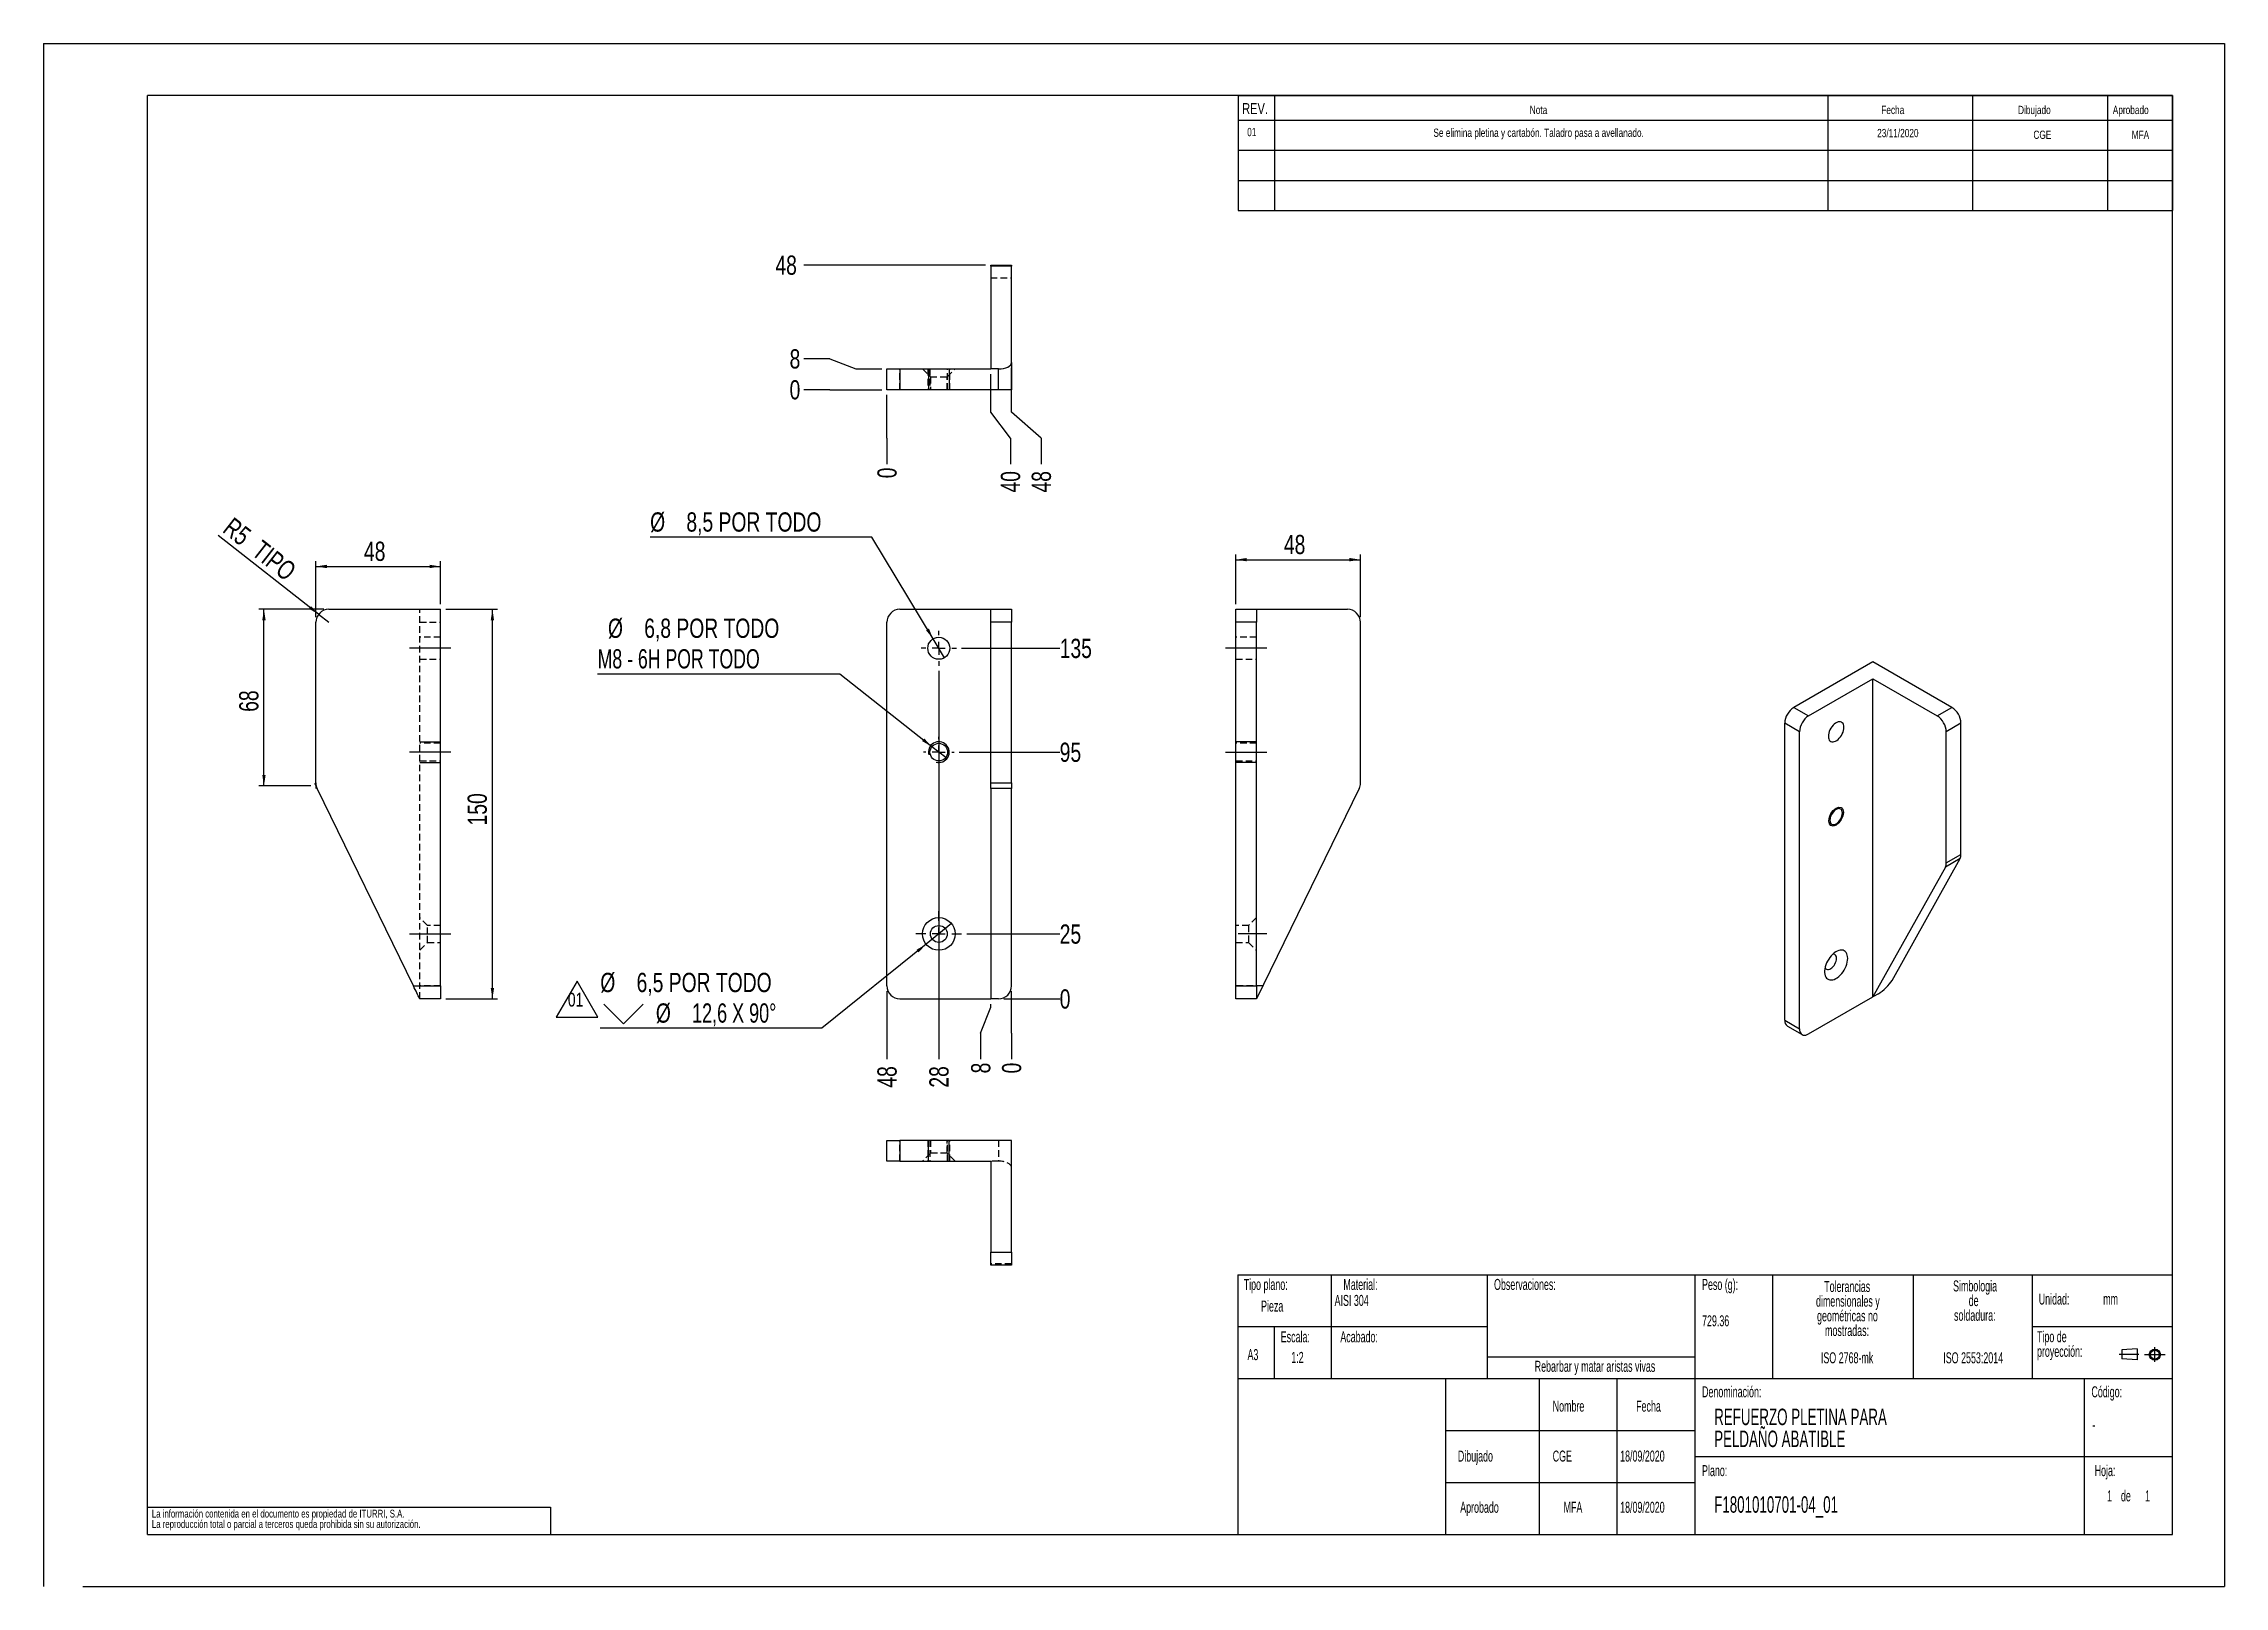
# Model space of a CAD drawing. Extents: x 0 to 2826, y 0 to 813.
# Drawn here: x 0 to 420, y 0 to 297 of the extents above.
import ezdxf

# ---------------------------------------------------------------- set-up
doc = ezdxf.new("R2010")
doc.units = 0
doc.linetypes.add('CENTERX2', pattern=[20.32, 12.7, -2.54, 2.54, -2.54])
doc.linetypes.add('HIDDEN', pattern=[1.905, 1.27, -0.635])
doc.layers.get('0').update_dxf_attribs({"linetype": 'CONTINUOUS'})
doc.layers.add('FORMATO', color=7, linetype='CONTINUOUS')
doc.layers.add('SLD-0', color=179, linetype='CONTINUOUS')
doc.styles.add('SLDTEXTSTYLE0', font='TXT', dxfattribs={"width": 0.75})
doc.styles.add('SLDTEXTSTYLE1', font='TXT', dxfattribs={"width": 0.605})
doc.styles.add('SLDTEXTSTYLE2', font='TXT', dxfattribs={"width": 0.6875})
doc.styles.add('SLDTEXTSTYLE3', font='TXT', dxfattribs={"width": 0.7})
doc.dimstyles.new('SLDDIMSTYLE0', dxfattribs={"dimtxt": 3.704167, "dimasz": 2.116667, "dimexe": 0, "dimexo": 0.0625, "dimgap": 0.926042, "dimtad": 0, "dimtih": 1, "dimtoh": 1, "dimdec": 0, "dimlfac": 2, "dimrnd": 1e-09, "dimtxsty": 'SLDTEXTSTYLE0', "dimblk1": 'NONE', "dimblk2": 'NONE', "dimsah": 1, "dimcen": 0.09, "dimazin": 3, "dimtfac": 1, "dimtdec": 0, "dimtofl": 0, "dimtmove": 0, "dimatfit": 3, "dimtolj": 1, "dimtzin": 12})
doc.dimstyles.new('SLDDIMSTYLE1', dxfattribs={"dimtxt": 3.704167, "dimasz": 2.116667, "dimexe": 0, "dimexo": 0.0625, "dimgap": 0.926042, "dimtad": 0, "dimtih": 1, "dimtoh": 1, "dimdec": 1, "dimlfac": 2, "dimrnd": 1e-09, "dimzin": 12, "dimtxsty": 'SLDTEXTSTYLE0', "dimblk1": 'NONE', "dimblk2": 'NONE', "dimsah": 1, "dimcen": 0.09, "dimazin": 3, "dimtfac": 1, "dimtdec": 1, "dimtofl": 0, "dimtmove": 0, "dimatfit": 3, "dimtolj": 1, "dimtzin": 12})
doc.dimstyles.new('SLDDIMSTYLE2', dxfattribs={"dimtxt": 3.704167, "dimasz": 2.116667, "dimexe": 0, "dimexo": 0.0625, "dimgap": 0.926042, "dimtad": 0, "dimtih": 1, "dimtoh": 1, "dimdec": 1, "dimlfac": 2, "dimrnd": 1e-09, "dimzin": 12, "dimtxsty": 'SLDTEXTSTYLE0', "dimblk1": 'NONE', "dimsah": 1, "dimcen": 0, "dimazin": 3, "dimtfac": 1, "dimtdec": 1, "dimtmove": 0, "dimatfit": 3, "dimtolj": 1, "dimtzin": 12})
doc.dimstyles.new('SLDDIMSTYLE3', dxfattribs={"dimtxt": 3.704167, "dimasz": 2.116667, "dimexe": 0, "dimexo": 0.0625, "dimgap": 0.926042, "dimtad": 1, "dimdec": 1, "dimlfac": 2, "dimrnd": 1e-09, "dimzin": 12, "dimtxsty": 'SLDTEXTSTYLE0', "dimsah": 1, "dimcen": 0.09, "dimazin": 3, "dimtfac": 1, "dimtdec": 1, "dimtofl": 0, "dimtmove": 0, "dimatfit": 3, "dimtolj": 1, "dimtzin": 12})
doc.dimstyles.new('SLDDIMSTYLE4', dxfattribs={"dimtxt": 3.704167, "dimasz": 2.116667, "dimexe": 0, "dimexo": 0.0625, "dimgap": 0.926042, "dimtad": 1, "dimdec": 1, "dimlfac": 2, "dimrnd": 1e-09, "dimzin": 12, "dimtxsty": 'SLDTEXTSTYLE0', "dimsah": 1, "dimcen": 0, "dimazin": 3, "dimtfac": 1, "dimtdec": 1, "dimtofl": 0, "dimtmove": 0, "dimatfit": 3, "dimtolj": 1, "dimtzin": 12})

# ---------------------------------------------------------------- blocks, each defined once
blk = doc.blocks.new('SW_NOTE_0')
at = {"layer": 'FORMATO', "color": 0, "insert": (0, 17.1), "char_height": 13.23, "attachment_point": 1, "style": 'SLDTEXTSTYLE0'}
blk.add_mtext('01', dxfattribs=at)
blk = doc.blocks.new('SIMBOLO_REV1')
at = {"layer": 'FORMATO'}
for p, q in [((201.4, 1620.3), (181.4, 1585.7)), ((221.4, 1585.7), (201.4, 1620.3)), ((181.4, 1585.7), (221.4, 1585.7))]:
    blk.add_line(p, q, dxfattribs=at)
at = {"layer": 'FORMATO', "color": 7}
blk.add_blockref('SW_NOTE_0', (192.6, 1591.9), dxfattribs=at)
blk = doc.blocks.new('BLOQUE3')
at = {"color": 7, "linetype": 'CENTERX2'}
for p, q in [((397.92, 130.06), (394.8, 130.06)), ((398.88, 130.02), (402.16, 130.02)), ((400.52, 128.85), (400.52, 131.19))]:
    blk.add_line(p, q, dxfattribs=at)
at = {"color": 7, "linetype": 'CONTINUOUS'}
for p, q in [((397.68, 130.95), (395.23, 130.77)), ((395.23, 130.77), (395.23, 129.34)), ((397.68, 130.95), (397.68, 129.16)), ((397.68, 129.16), (395.23, 129.34))]:
    blk.add_line(p, q, dxfattribs=at)
for radius in [0.892, 0.713]:
    blk.add_circle((400.52, 130.02), radius, dxfattribs=at)
blk = doc.blocks.new('SW_NOTE_0_1')
at = {"layer": 'SLD-0', "color": 0, "attachment_point": 2, "style": 'SLDTEXTSTYLE1'}
for s, insert, char_height in [('dimensionales y', (7.54, -0.09), 2.1167), ('Tolerancias', (7.41, 2.73), 2.1167), ('geométricas no', (7.46, -2.92), 2.1167), ('mostradas:', (7.38, -5.74), 2.117)]:
    blk.add_mtext(s, dxfattribs=dict(at, insert=insert, char_height=char_height))
blk = doc.blocks.new('SW_NOTE_0_2')
at = {"layer": 'SLD-0', "color": 0, "attachment_point": 1, "style": 'SLDTEXTSTYLE1'}
for s, insert, char_height in [('Tipo de', (0, 2.73), 2.117), ('proyección:', (0, -0.09), 2.1167)]:
    blk.add_mtext(s, dxfattribs=dict(at, insert=insert, char_height=char_height))
blk = doc.blocks.new('SW_NOTE_0_3')
at = {"layer": 'SLD-0', "color": 0, "char_height": 2.117, "attachment_point": 2, "style": 'SLDTEXTSTYLE1'}
for s, insert in [('Simbologia', (7.11, 2.73)), ('de', (6.84, -0.09)), ('soldadura:', (7.06, -2.92))]:
    blk.add_mtext(s, dxfattribs=dict(at, insert=insert))
blk = doc.blocks.new('SW_NOTE_0_4')
at = {"layer": 'SLD-0', "color": 0, "char_height": 1.5, "attachment_point": 1, "style": 'SLDTEXTSTYLE0'}
for s, insert in [('La información contenida en el documento es propiedad de ITURRI, S.A.', (0, 1.93)), ('La reproducción total o parcial a terceros queda prohibida sin su autorización.', (0, -0.07))]:
    blk.add_mtext(s, dxfattribs=dict(at, insert=insert))
blk = doc.blocks.new('SW_NOTE_0_5')
at = {"layer": 'SLD-0', "color": 0, "char_height": 3.175, "attachment_point": 1, "style": 'SLDTEXTSTYLE1'}
for s, insert in [('REFUERZO PLETINA PARA', (0, 4.09)), ('PELDAÑO ABATIBLE', (0, -0.14))]:
    blk.add_mtext(s, dxfattribs=dict(at, insert=insert))
blk = doc.blocks.new('SW_NOTE_0_6')
at = {"layer": 'SLD-0', "color": 0, "attachment_point": 2, "style": 'SLDTEXTSTYLE1'}
for s, insert, char_height in [('dimensionales y', (7.54, -0.09), 2.1167), ('Tolerancias', (7.41, 2.73), 2.1167), ('geométricas no', (7.46, -2.92), 2.1167), ('mostradas:', (7.38, -5.74), 2.117)]:
    blk.add_mtext(s, dxfattribs=dict(at, insert=insert, char_height=char_height))
blk = doc.blocks.new('SW_NOTE_0_7')
at = {"layer": 'SLD-0', "color": 0, "attachment_point": 1, "style": 'SLDTEXTSTYLE1'}
for s, insert, char_height in [('Tipo de', (0, 2.73), 2.117), ('proyección:', (0, -0.09), 2.1167)]:
    blk.add_mtext(s, dxfattribs=dict(at, insert=insert, char_height=char_height))
blk = doc.blocks.new('SW_NOTE_0_8')
at = {"layer": 'SLD-0', "color": 0, "char_height": 2.117, "attachment_point": 2, "style": 'SLDTEXTSTYLE1'}
for s, insert in [('Simbologia', (7.11, 2.73)), ('de', (6.84, -0.09)), ('soldadura:', (7.06, -2.92))]:
    blk.add_mtext(s, dxfattribs=dict(at, insert=insert))
blk = doc.blocks.new('SW_NOTE_0_9')
at = {"layer": 'SLD-0', "color": 0, "char_height": 1.5, "attachment_point": 1, "style": 'SLDTEXTSTYLE0'}
for s, insert in [('La información contenida en el documento es propiedad de ITURRI, S.A.', (0, 1.93)), ('La reproducción total o parcial a terceros queda prohibida sin su autorización.', (0, -0.07))]:
    blk.add_mtext(s, dxfattribs=dict(at, insert=insert))
blk = doc.blocks.new('SW_NOTE_0_10')
at = {"layer": 'SLD-0', "color": 0, "char_height": 3.175, "attachment_point": 1, "style": 'SLDTEXTSTYLE1'}
for s, insert in [('REFUERZO PLETINA PARA', (0, 4.09)), ('PELDAÑO ABATIBLE', (0, -0.14))]:
    blk.add_mtext(s, dxfattribs=dict(at, insert=insert))
blk = doc.blocks.new('_D')
at = {"layer": 'FORMATO'}
for p, q in [((186.41, 111.49), (186.41, 114.6)), ((186.41, 106.49), (186.41, 111.49)), ((186.41, 106.49), (186.41, 101.49))]:
    blk.add_line(p, q, dxfattribs=at)
at = {"layer": 'FORMATO', "insert": (184.58, 98.75), "char_height": 3.7, "attachment_point": 1, "rotation": 90, "style": 'SLDTEXTSTYLE0'}
blk.add_mtext('0', dxfattribs=at)
blk = doc.blocks.new('_NONE')
blk = doc.blocks.new('_D_1')
at = {"layer": 'FORMATO', "color": 7}
for p, q in [((180.46, 106.49), (182.41, 111.49)), ((182.41, 111.49), (182.41, 112.1)), ((180.46, 106.49), (180.46, 101.49))]:
    blk.add_line(p, q, dxfattribs=at)
at = {"layer": 'FORMATO', "color": 7, "insert": (178.63, 98.75), "char_height": 3.7, "attachment_point": 1, "rotation": 90, "style": 'SLDTEXTSTYLE0'}
blk.add_mtext('8', dxfattribs=at)
blk = doc.blocks.new('_D_2')
at = {"layer": 'FORMATO', "color": 7}
blk.add_line((172.41, 176.23), (172.41, 101.49), dxfattribs=at)
at = {"layer": 'FORMATO', "color": 7, "insert": (170.58, 96.01), "char_height": 3.704, "attachment_point": 1, "rotation": 90, "style": 'SLDTEXTSTYLE0'}
blk.add_mtext('28', dxfattribs=at)
blk = doc.blocks.new('_D_3')
at = {"layer": 'FORMATO', "color": 7}
blk.add_line((162.41, 114.6), (162.41, 101.49), dxfattribs=at)
at = {"layer": 'FORMATO', "color": 7, "insert": (160.58, 96.01), "char_height": 3.704, "attachment_point": 1, "rotation": 90, "style": 'SLDTEXTSTYLE0'}
blk.add_mtext('48', dxfattribs=at)
blk = doc.blocks.new('_D_4')
at = {"layer": 'FORMATO'}
blk.add_line((184.91, 113.1), (195.69, 113.1), dxfattribs=at)
at = {"layer": 'FORMATO', "insert": (195.69, 114.93), "char_height": 3.7, "attachment_point": 1, "style": 'SLDTEXTSTYLE0'}
blk.add_mtext('0', dxfattribs=at)
blk = doc.blocks.new('_D_5')
at = {"layer": 'FORMATO', "color": 7}
blk.add_line((177.81, 125.6), (195.69, 125.6), dxfattribs=at)
at = {"layer": 'FORMATO', "color": 7, "insert": (195.69, 127.43), "char_height": 3.704, "attachment_point": 1, "style": 'SLDTEXTSTYLE0'}
blk.add_mtext('25', dxfattribs=at)
blk = doc.blocks.new('_D_6')
at = {"layer": 'FORMATO', "color": 7}
blk.add_line((176.36, 160.6), (195.69, 160.6), dxfattribs=at)
at = {"layer": 'FORMATO', "color": 7, "insert": (195.69, 162.43), "char_height": 3.704, "attachment_point": 1, "style": 'SLDTEXTSTYLE0'}
blk.add_mtext('95', dxfattribs=at)
blk = doc.blocks.new('_D_7')
at = {"layer": 'FORMATO', "color": 7}
blk.add_line((176.78, 180.6), (195.69, 180.6), dxfattribs=at)
at = {"layer": 'FORMATO', "color": 7, "insert": (195.69, 182.43), "char_height": 3.704, "attachment_point": 1, "style": 'SLDTEXTSTYLE0'}
blk.add_mtext('135', dxfattribs=at)
blk = doc.blocks.new('_D_8')
at = {"layer": 'FORMATO'}
for p, q in [((159.51, 201.99), (116.81, 201.99)), ((171.31, 182.42), (159.51, 201.99)), ((173.51, 178.78), (171.31, 182.42))]:
    blk.add_line(p, q, dxfattribs=at)
blk.add_solid([(171.31, 182.42), (170.5, 184.4), (169.94, 184.06)], dxfattribs=at)
at = {"layer": 'FORMATO', "attachment_point": 1, "style": 'SLDTEXTSTYLE0'}
for s, insert, char_height in [('%%c', (116.81, 206.76), 3.704), ('8,5 POR TODO', (123.79, 206.76), 3.7042)]:
    blk.add_mtext(s, dxfattribs=dict(at, insert=insert, char_height=char_height))
blk = doc.blocks.new('_D_9')
at = {"layer": 'FORMATO'}
for p, q in [((153.36, 175.64), (106.7, 175.64)), ((171.08, 161.65), (153.36, 175.64)), ((173.74, 159.55), (171.08, 161.65))]:
    blk.add_line(p, q, dxfattribs=at)
blk.add_solid([(171.08, 161.65), (169.62, 163.22), (169.21, 162.71)], dxfattribs=at)
at = {"layer": 'FORMATO', "attachment_point": 1}
for s, insert, char_height, style in [('%%c', (108.69, 186.31), 3.704, 'SLDTEXTSTYLE0'), ('6,8 POR TODO', (115.67, 186.31), 3.7042, 'SLDTEXTSTYLE0'), ('M8 - 6H POR TODO', (106.7, 180.42), 3.7042, 'SLDTEXTSTYLE2')]:
    blk.add_mtext(s, dxfattribs=dict(at, insert=insert, char_height=char_height, style=style))
blk = doc.blocks.new('SW_SYMBOL_HOLE_SINK')
at = {"layer": 'FORMATO', "color": 0}
for p, q in [((0, 875), (800, 75)), ((800, 75), (1600, 875))]:
    blk.add_line(p, q, dxfattribs=at)
blk = doc.blocks.new('_D_10')
at = {"layer": 'FORMATO'}
for p, q in [((174.86, 127.58), (169.96, 123.62)), ((169.96, 123.62), (149.91, 107.45)), ((149.91, 107.45), (107.21, 107.45))]:
    blk.add_line(p, q, dxfattribs=at)
blk.add_solid([(169.96, 123.62), (168.11, 122.55), (168.51, 122.04)], dxfattribs=at)
at = {"layer": 'FORMATO', "xscale": 0.004731494140625, "yscale": 0.004731494140625, "zscale": 0.004731494140625}
blk.add_blockref('SW_SYMBOL_HOLE_SINK', (107.91, 107.97), dxfattribs=at)
at = {"layer": 'FORMATO', "attachment_point": 1}
for s, insert, char_height, style in [('%%c', (107.21, 118.11), 3.704, 'SLDTEXTSTYLE0'), ('6,5 POR TODO', (114.2, 118.11), 3.7042, 'SLDTEXTSTYLE0'), ('%%c', (117.91, 112.23), 3.704, 'SLDTEXTSTYLE0'), ('12,6 X 90°', (124.89, 112.23), 3.704, 'SLDTEXTSTYLE3')]:
    blk.add_mtext(s, dxfattribs=dict(at, insert=insert, char_height=char_height, style=style))
blk = doc.blocks.new('SW_CENTERMARKSYMBOL_0')
at = {"layer": 'FORMATO', "color": 0}
for p, q in [((0, 2.5), (0, 4.4)), ((-2.5, 0), (-4.4, 0)), ((0, 0), (-1.25, 0)), ((0, 0), (0, 1.25)), ((0, 0), (0, -1.25)), ((0, 0), (1.25, 0)), ((2.5, 0), (4.4, 0)), ((0, -2.5), (0, -4.4))]:
    blk.add_line(p, q, dxfattribs=at)
blk = doc.blocks.new('SW_CENTERMARKSYMBOL_1')
at = {"layer": 'FORMATO', "color": 0}
for p, q in [((-2.5, 0), (-3.375, 0)), ((0, 0), (-1.25, 0)), ((0, 2.5), (0, 3.375)), ((0, 0), (0, 1.25)), ((0, 0), (0, -1.25)), ((0, 0), (1.25, 0)), ((2.5, 0), (3.375, 0)), ((0, -2.5), (0, -3.375))]:
    blk.add_line(p, q, dxfattribs=at)
blk = doc.blocks.new('SW_CENTERMARKSYMBOL_2')
at = {"layer": 'FORMATO', "color": 0}
for p, q in [((-2.5, 0), (-2.95, 0)), ((0, 0), (-1.25, 0)), ((0, 2.5), (0, 2.95)), ((0, 0), (0, 1.25)), ((0, 0), (0, -1.25)), ((0, 0), (1.25, 0)), ((2.5, 0), (2.95, 0)), ((0, -2.5), (0, -2.95))]:
    blk.add_line(p, q, dxfattribs=at)
blk = doc.blocks.new('_D_11')
at = {"layer": 'FORMATO', "color": 7}
for p, q in [((229.61, 189.1), (229.61, 198.65)), ((229.61, 197.65), (253.61, 197.65)), ((253.61, 186.6), (253.61, 198.65))]:
    blk.add_line(p, q, dxfattribs=at)
for points in [[(229.61, 197.65), (231.72, 197.33), (231.72, 197.98)], [(253.61, 197.65), (251.49, 197.98), (251.49, 197.33)]]:
    blk.add_solid(points, dxfattribs=at)
at = {"layer": 'FORMATO', "color": 7, "insert": (238.87, 202.43), "char_height": 3.704, "attachment_point": 1, "style": 'SLDTEXTSTYLE0'}
blk.add_mtext('48', dxfattribs=at)
blk = doc.blocks.new('_D_12')
at = {"layer": 'FORMATO'}
for p, q in [((151.41, 230.38), (146.41, 230.38)), ((151.41, 230.38), (156.41, 230.38)), ((156.41, 230.38), (161.41, 230.38))]:
    blk.add_line(p, q, dxfattribs=at)
at = {"layer": 'FORMATO', "insert": (143.67, 232.21), "char_height": 3.7, "attachment_point": 1, "style": 'SLDTEXTSTYLE0'}
blk.add_mtext('0', dxfattribs=at)
blk = doc.blocks.new('_D_13')
at = {"layer": 'FORMATO', "color": 7}
for p, q in [((151.41, 236.32), (146.41, 236.32)), ((151.41, 236.32), (156.41, 234.38)), ((156.41, 234.38), (161.41, 234.38))]:
    blk.add_line(p, q, dxfattribs=at)
at = {"layer": 'FORMATO', "color": 7, "insert": (143.67, 238.16), "char_height": 3.7, "attachment_point": 1, "style": 'SLDTEXTSTYLE0'}
blk.add_mtext('8', dxfattribs=at)
blk = doc.blocks.new('_D_14')
at = {"layer": 'FORMATO', "color": 7}
blk.add_line((181.41, 254.38), (146.41, 254.38), dxfattribs=at)
at = {"layer": 'FORMATO', "color": 7, "insert": (140.94, 256.21), "char_height": 3.704, "attachment_point": 1, "style": 'SLDTEXTSTYLE0'}
blk.add_mtext('48', dxfattribs=at)
blk = doc.blocks.new('_D_15')
at = {"layer": 'FORMATO'}
for p, q in [((162.41, 226.05), (162.41, 229.38)), ((162.41, 221.05), (162.41, 226.05)), ((162.41, 221.05), (162.41, 216.05))]:
    blk.add_line(p, q, dxfattribs=at)
at = {"layer": 'FORMATO', "insert": (160.58, 213.32), "char_height": 3.7, "attachment_point": 1, "rotation": 90, "style": 'SLDTEXTSTYLE0'}
blk.add_mtext('0', dxfattribs=at)
blk = doc.blocks.new('_D_16')
at = {"layer": 'FORMATO', "color": 7}
for p, q in [((182.41, 226.05), (182.41, 233.38)), ((186.19, 221.05), (182.41, 226.05)), ((186.19, 221.05), (186.19, 216.05))]:
    blk.add_line(p, q, dxfattribs=at)
at = {"layer": 'FORMATO', "color": 7, "insert": (184.35, 210.58), "char_height": 3.704, "attachment_point": 1, "rotation": 90, "style": 'SLDTEXTSTYLE0'}
blk.add_mtext('40', dxfattribs=at)
blk = doc.blocks.new('_D_17')
at = {"layer": 'FORMATO', "color": 7}
for p, q in [((186.41, 226.05), (186.41, 234.6)), ((192.13, 221.05), (186.41, 226.05)), ((192.13, 221.05), (192.13, 216.05))]:
    blk.add_line(p, q, dxfattribs=at)
at = {"layer": 'FORMATO', "color": 7, "insert": (190.3, 210.58), "char_height": 3.704, "attachment_point": 1, "rotation": 90, "style": 'SLDTEXTSTYLE0'}
blk.add_mtext('48', dxfattribs=at)
blk = doc.blocks.new('_D_18')
at = {"layer": 'FORMATO'}
for p, q in [((53.94, 188.1), (41.44, 188.1)), ((42.44, 154.1), (42.44, 188.1)), ((51.44, 154.1), (41.44, 154.1))]:
    blk.add_line(p, q, dxfattribs=at)
for points in [[(42.44, 188.1), (42.11, 185.98), (42.76, 185.98)], [(42.44, 154.1), (42.76, 156.22), (42.11, 156.22)]]:
    blk.add_solid(points, dxfattribs=at)
at = {"layer": 'FORMATO', "insert": (37.66, 168.36), "char_height": 3.704, "attachment_point": 1, "rotation": 90, "style": 'SLDTEXTSTYLE0'}
blk.add_mtext('68', dxfattribs=at)
blk = doc.blocks.new('_D_19')
at = {"layer": 'FORMATO', "color": 7}
for p, q in [((77.44, 188.1), (87.44, 188.1)), ((86.44, 113.1), (86.44, 188.1)), ((77.44, 113.1), (87.44, 113.1))]:
    blk.add_line(p, q, dxfattribs=at)
for points in [[(86.44, 188.1), (86.11, 185.98), (86.76, 185.98)], [(86.44, 113.1), (86.76, 115.22), (86.11, 115.22)]]:
    blk.add_solid(points, dxfattribs=at)
at = {"layer": 'FORMATO', "color": 7, "insert": (81.66, 146.49), "char_height": 3.704, "attachment_point": 1, "rotation": 90, "style": 'SLDTEXTSTYLE0'}
blk.add_mtext('150', dxfattribs=at)
blk = doc.blocks.new('_D_20')
at = {"layer": 'FORMATO', "color": 7}
for p, q in [((52.44, 186.6), (52.44, 197.35)), ((52.44, 196.35), (76.44, 196.35)), ((76.44, 189.1), (76.44, 197.35))]:
    blk.add_line(p, q, dxfattribs=at)
for points in [[(52.44, 196.35), (54.56, 196.02), (54.56, 196.67)], [(76.44, 196.35), (74.32, 196.67), (74.32, 196.02)]]:
    blk.add_solid(points, dxfattribs=at)
at = {"layer": 'FORMATO', "color": 7, "insert": (61.7, 201.12), "char_height": 3.704, "attachment_point": 1, "style": 'SLDTEXTSTYLE0'}
blk.add_mtext('48', dxfattribs=at)
blk = doc.blocks.new('_D_21')
at = {"layer": 'FORMATO', "color": 7}
for q in [(33.62, 202.28), (54.94, 185.6)]:
    blk.add_line((52.97, 187.14), q, dxfattribs=at)
blk.add_solid([(52.97, 187.14), (51.5, 188.7), (51.1, 188.19)], dxfattribs=at)
at = {"layer": 'FORMATO', "color": 7, "char_height": 3.704, "attachment_point": 1, "rotation": 321.9558, "style": 'SLDTEXTSTYLE0'}
for s, insert in [('R5', (36.54, 206.01)), ('TIPO', (42.15, 201.62))]:
    blk.add_mtext(s, dxfattribs=dict(at, insert=insert))

msp = doc.modelspace()

# ---------------------------------------------------------------- linework, layer by layer
at = {"color": 7, "linetype": 'CONTINUOUS'}
for p, q in [((0, 297), (420, 297)), ((0, 297), (0, -0.001)), ((420, 297), (420, 0)), ((410, 287), (20, 287)), ((20, 10), (20, 287)), ((410, 10), (410, 287)), ((182.409, 254.381), (186.409, 254.381)), ((182.409, 254.127), (182.409, 254.381)), ((182.409, 254.127), (182.409, 234.381)), ((186.409, 254.127), (182.409, 254.127)), ((186.409, 254.381), (186.409, 254.127)), ((186.409, 235.6), (186.409, 254.127)), ((186.409, 235.6), (186.409, 230.381)), ((162.409, 230.381), (162.409, 234.381)), ((162.409, 234.381), (164.909, 234.381)), ((164.909, 234.381), (164.909, 230.381)), ((164.909, 234.381), (182.409, 234.381)), ((170.409, 234.381), (170.409, 230.381)), ((174.409, 234.381), (174.409, 230.381)), ((183.909, 234.381), (182.409, 234.381)), ((183.909, 230.381), (183.909, 234.381)), ((164.909, 230.381), (162.409, 230.381)), ((183.909, 230.381), (164.909, 230.381)), ((186.409, 230.381), (183.909, 230.381)), ((52.439, 154.677), (52.439, 185.6)), ((54.939, 188.1), (76.439, 188.1)), ((76.439, 115.6), (76.439, 188.1)), ((162.409, 115.6), (162.409, 185.6)), ((164.909, 188.1), (182.409, 188.1)), ((182.409, 188.1), (186.409, 188.1)), ((182.409, 185.6), (182.409, 188.1)), ((186.409, 185.6), (182.409, 185.6)), ((182.409, 154.677), (182.409, 185.6)), ((186.409, 188.1), (186.409, 185.6)), ((186.409, 154.677), (186.409, 185.6)), ((229.608, 188.1), (233.608, 188.1)), ((229.608, 185.6), (229.608, 188.1)), ((233.608, 185.6), (229.608, 185.6)), ((229.608, 115.6), (229.608, 185.6)), ((233.608, 188.1), (233.608, 185.6)), ((233.608, 188.1), (251.108, 188.1)), ((233.608, 115.6), (233.608, 185.6)), ((253.608, 154.677), (253.608, 185.6)), ((352.298, 177.994), (337.096, 169.217)), ((367.501, 169.217), (352.298, 177.994)), ((339.924, 167.585), (352.298, 174.728)), ((352.298, 174.728), (364.673, 167.585)), ((352.298, 113.488), (352.298, 174.728)), ((337.096, 169.217), (339.924, 167.585)), ((364.673, 167.585), (367.501, 169.217)), ((338.156, 164.523), (335.328, 166.156)), ((335.328, 108.998), (335.328, 166.156)), ((338.156, 107.365), (338.156, 164.523)), ((369.269, 166.156), (366.441, 164.523)), ((366.441, 139.273), (366.441, 164.523)), ((369.269, 140.906), (369.269, 166.156)), ((72.439, 162.6), (76.439, 162.6)), ((233.608, 162.6), (229.608, 162.6)), ((72.439, 158.6), (76.439, 158.6)), ((233.608, 158.6), (229.608, 158.6)), ((71.22, 115.6), (52.692, 153.581)), ((182.409, 154.677), (186.409, 154.677)), ((182.409, 153.581), (182.409, 154.677)), ((186.409, 153.581), (182.409, 153.581)), ((182.409, 153.581), (182.409, 113.1)), ((186.409, 154.677), (186.409, 153.581)), ((186.409, 115.6), (186.409, 153.581)), ((253.354, 153.581), (233.608, 113.1)), ((355.989, 116.664), (369.09, 140.114)), ((369.09, 140.114), (366.262, 138.481)), ((366.441, 139.273), (369.269, 140.906)), ((366.262, 138.481), (352.298, 113.488)), ((71.22, 115.6), (76.439, 115.6)), ((76.439, 115.6), (76.439, 113.1)), ((229.608, 115.6), (233.608, 115.6)), ((229.608, 113.1), (229.608, 115.6)), ((233.608, 115.6), (233.608, 113.1)), ((339.924, 106.344), (352.298, 113.488)), ((353.359, 114.1), (352.298, 113.488)), ((76.439, 113.1), (72.439, 113.1)), ((164.909, 113.1), (182.409, 113.1)), ((183.909, 113.1), (182.409, 113.1)), ((233.608, 113.1), (229.608, 113.1)), ((335.328, 108.998), (338.156, 107.365)), ((335.846, 107.853), (338.674, 106.22)), ((162.409, 81.857), (162.409, 85.857)), ((162.409, 85.857), (164.909, 85.857)), ((164.909, 85.857), (164.909, 81.857)), ((186.409, 85.857), (164.909, 85.857)), ((170.409, 81.857), (170.409, 85.857)), ((174.409, 81.857), (174.409, 85.857)), ((186.409, 64.357), (186.409, 85.857)), ((164.909, 81.857), (162.409, 81.857)), ((164.909, 81.857), (182.409, 81.857)), ((182.409, 81.857), (182.409, 64.357)), ((182.409, 64.357), (186.409, 64.357)), ((182.409, 61.857), (182.409, 64.357)), ((186.409, 64.357), (186.409, 61.857)), ((186.409, 61.857), (182.409, 61.857)), ((230, 60), (410, 60)), ((230, 60), (230, 10)), ((20, 10), (410, 10)), ((7.531, 0), (420, 0))]:
    msp.add_line(p, q, dxfattribs=at)
at = {"color": 7, "linetype": 'HIDDEN'}
for p, q in [((182.409, 251.881), (186.409, 251.881)), ((164.909, 230.381), (164.909, 234.381)), ((169.259, 234.381), (170.784, 232.856)), ((170.284, 234.381), (170.284, 230.381)), ((170.709, 234.381), (170.709, 230.381)), ((170.784, 232.856), (174.034, 232.856)), ((170.784, 232.856), (170.784, 230.381)), ((174.034, 232.856), (175.559, 234.381)), ((174.034, 230.381), (174.034, 232.856)), ((174.109, 230.381), (174.109, 234.381)), ((174.534, 230.381), (174.534, 234.381)), ((72.439, 113.1), (72.439, 188.1)), ((72.439, 185.6), (76.439, 185.6)), ((76.439, 182.725), (72.439, 182.725)), ((233.608, 182.725), (229.608, 182.725)), ((72.439, 178.475), (76.439, 178.475)), ((229.608, 178.475), (233.608, 178.475)), ((76.439, 162.3), (72.439, 162.3)), ((233.608, 162.3), (229.608, 162.3)), ((72.439, 158.9), (76.439, 158.9)), ((229.608, 158.9), (233.608, 158.9)), ((73.964, 127.225), (72.439, 128.75)), ((73.964, 125.6), (73.964, 127.225)), ((76.439, 127.225), (73.964, 127.225)), ((232.083, 127.225), (229.608, 127.225)), ((233.608, 128.75), (232.083, 127.225)), ((232.083, 127.225), (232.083, 123.975)), ((72.439, 122.45), (73.964, 123.975)), ((73.964, 123.975), (73.964, 125.6)), ((73.964, 123.975), (76.439, 123.975)), ((229.608, 123.975), (232.083, 123.975)), ((232.083, 123.975), (233.608, 122.45)), ((76.439, 115.6), (72.439, 115.6)), ((234.827, 115.6), (229.608, 115.6)), ((164.909, 81.857), (164.909, 85.857)), ((170.284, 85.857), (170.284, 81.857)), ((170.709, 85.857), (170.709, 81.857)), ((170.784, 85.857), (170.784, 83.382)), ((174.034, 83.382), (174.034, 85.857)), ((174.109, 81.857), (174.109, 85.857)), ((174.534, 81.857), (174.534, 85.857)), ((183.909, 85.857), (183.909, 81.857)), ((170.784, 83.382), (169.259, 81.857)), ((174.034, 83.382), (170.784, 83.382)), ((175.559, 81.857), (174.034, 83.382)), ((183.909, 81.857), (182.409, 81.857)), ((186.409, 62.11), (182.409, 62.11))]:
    msp.add_line(p, q, dxfattribs=at)
at = {"color": 7, "linetype": 'CONTINUOUS', "flags": 128}
for points in [[(346.73, 165.39), (346.709, 165.663), (346.649, 165.906), (346.549, 166.111), (346.413, 166.272), (346.245, 166.386), (346.049, 166.449), (345.831, 166.46), (345.596, 166.417), (345.351, 166.323), (345.103, 166.18), (344.858, 165.991), (344.624, 165.763), (344.405, 165.5), (344.21, 165.211), (344.042, 164.903), (343.906, 164.585), (343.806, 164.265), (343.745, 163.952), (343.725, 163.655), (343.745, 163.381), (343.806, 163.138), (343.906, 162.933), (344.042, 162.772), (344.21, 162.658), (344.405, 162.595), (344.624, 162.585), (344.858, 162.627), (345.103, 162.721), (345.351, 162.865), (345.596, 163.053), (345.831, 163.282), (346.049, 163.544), (346.245, 163.833), (346.413, 164.141), (346.549, 164.459), (346.649, 164.779), (346.709, 165.092), (346.73, 165.39)], [(346.642, 149.008), (346.534, 148.321), (346.227, 147.614), (345.769, 146.995), (345.227, 146.558), (344.686, 146.37), (344.227, 146.459), (343.921, 146.812), (343.813, 147.375), (343.921, 148.062), (344.227, 148.769), (344.686, 149.388), (345.227, 149.824), (345.769, 150.013), (346.227, 149.923), (346.534, 149.571), (346.642, 149.008)], [(346.429, 148.885), (346.409, 149.129), (346.348, 149.34), (346.249, 149.512), (346.116, 149.639), (345.952, 149.717), (345.763, 149.743), (345.556, 149.716), (345.338, 149.638), (345.116, 149.509), (344.898, 149.337), (344.692, 149.125), (344.503, 148.881), (344.339, 148.614), (344.205, 148.332), (344.106, 148.046), (344.046, 147.764), (344.025, 147.497), (344.046, 147.254), (344.106, 147.043), (344.205, 146.871), (344.339, 146.743), (344.503, 146.665), (344.692, 146.639), (344.898, 146.666), (345.116, 146.745), (345.338, 146.873), (345.556, 147.046), (345.763, 147.258), (345.952, 147.502), (346.116, 147.769), (346.249, 148.051), (346.348, 148.337), (346.409, 148.618), (346.429, 148.885)], [(347.455, 120.898), (347.435, 121.23), (347.376, 121.532), (347.278, 121.8), (347.144, 122.03), (346.975, 122.216), (346.776, 122.355), (346.549, 122.446), (346.298, 122.486), (346.028, 122.475), (345.744, 122.413), (345.45, 122.3), (345.153, 122.14), (344.857, 121.935), (344.567, 121.688), (344.29, 121.404), (344.029, 121.089), (343.789, 120.746), (343.575, 120.384), (343.391, 120.008), (343.239, 119.625), (343.123, 119.241), (343.045, 118.865), (343.005, 118.501), (343.005, 118.158), (343.045, 117.84), (343.123, 117.554), (343.239, 117.305), (343.391, 117.097), (343.575, 116.933), (343.789, 116.818), (344.029, 116.752), (344.29, 116.738), (344.567, 116.775), (344.857, 116.862), (345.153, 116.999), (345.45, 117.182), (345.744, 117.408), (346.028, 117.674), (346.298, 117.975), (346.549, 118.304), (346.776, 118.657), (346.975, 119.027), (347.144, 119.408), (347.278, 119.792), (347.376, 120.173), (347.435, 120.544), (347.455, 120.898)], [(343.091, 119.107), (343.128, 119.037), (343.246, 118.893), (343.397, 118.798), (343.574, 118.754), (343.773, 118.764), (343.985, 118.827), (344.204, 118.941), (344.42, 119.102), (344.626, 119.303), (344.816, 119.539), (344.981, 119.799), (345.116, 120.076), (345.216, 120.358), (345.277, 120.635), (345.298, 120.898)], [(345.298, 120.898), (345.277, 121.137), (345.216, 121.344), (345.116, 121.51), (344.981, 121.631), (344.816, 121.701), (344.626, 121.717), (344.597, 121.715)], [(72.439, 113.1), (72.427, 113.126), (72.39, 113.201), (72.329, 113.326), (72.246, 113.497), (72.141, 113.711), (72.018, 113.963), (71.879, 114.249), (71.726, 114.562), (71.563, 114.896), (71.393, 115.244), (71.22, 115.6)], [(338.156, 107.365), (338.178, 107.058), (338.243, 106.784), (338.349, 106.549), (338.494, 106.36), (338.674, 106.22), (338.885, 106.134), (339.121, 106.103), (339.378, 106.129), (339.648, 106.21), (339.924, 106.344)]]:
    msp.add_lwpolyline(points, dxfattribs=at)
at = {"color": 7, "linetype": 'CONTINUOUS'}
for centre, radius in [((172.409, 180.6), 2.125), ((172.409, 160.6), 1.7), ((172.409, 125.6), 3.15), ((172.409, 125.6), 1.625)]:
    msp.add_circle(centre, radius, dxfattribs=at)
for centre, radius, start, end in [((54.939, 185.6), 2.5, 90, 180), ((164.909, 185.6), 2.5, 90, 180), ((251.108, 185.6), 2.5, 0, 90), ((339.139, 165.997), 3.814, 122.38688, 177.61313), ((365.458, 165.997), 3.814, 2.38687, 57.61312), ((341.967, 164.364), 3.814, 122.38688, 177.61313), ((362.63, 164.364), 3.814, 2.38687, 57.61312), ((172.409, 160.6), 2, 255, 195), ((54.939, 154.677), 2.5, 180, 206.00335), ((251.108, 154.677), 2.5, 333.99665, 0), ((364.815, 139.225), 1.626, 332.81353, 1.71155), ((367.643, 140.857), 1.626, 332.81353, 1.71155), ((164.909, 115.6), 2.5, 180, 270), ((183.909, 115.6), 2.5, 270, 0), ((336.541, 108.857), 1.221, 173.3852, 235.30264)]:
    msp.add_arc(centre, radius, start, end, dxfattribs=at)
for centre, major_axis, ratio, start_param, end_param in [((183.909, 235.6), (2.5, 0), 0.4878049, 4.712389, 6.2831853), ((354.221, 115.644), (1.906, 1.776), 0.2722864, 4.0101235, 5.5809199)]:
    msp.add_ellipse(centre, major_axis=major_axis, ratio=ratio, start_param=start_param, end_param=end_param, dxfattribs=at)
at = {"color": 7, "linetype": 'HIDDEN'}
msp.add_ellipse((183.909, 80.638), major_axis=(2.5, 0), ratio=0.4878049, start_param=0, end_param=1.5707963, dxfattribs=at)
at = {"layer": 'FORMATO'}
for p, q in [((230.091, 287), (410, 287)), ((230.091, 287), (230.091, 264.866)), ((237.034, 287), (237.034, 264.866)), ((343.657, 287), (343.657, 264.866)), ((371.462, 287), (371.462, 264.866)), ((397.513, 287), (397.513, 264.866)), ((410, 287), (410, 264.866)), ((230.091, 282.266), (410, 282.266)), ((230.091, 276.466), (410, 276.466)), ((230.091, 270.666), (410, 270.666)), ((230.091, 264.866), (410, 264.866))]:
    msp.add_line(p, q, dxfattribs=at)
at = {"layer": 'FORMATO', "color": 7, "linetype": 'CENTERX2'}
for p, q in [((78.439, 180.6), (70.439, 180.6)), ((235.608, 180.6), (227.608, 180.6)), ((78.439, 160.6), (70.439, 160.6)), ((227.608, 160.6), (235.608, 160.6)), ((70.439, 125.6), (78.439, 125.6)), ((235.608, 125.6), (230.083, 125.6))]:
    msp.add_line(p, q, dxfattribs=at)
at = {"layer": 'FORMATO', "color": 7}
for p, q in [((52.473, 154.031), (52.22, 154.55)), ((52.439, 154.177), (52.439, 153.6))]:
    msp.add_line(p, q, dxfattribs=at)
at = {"layer": 'SLD-0'}
for p, q in [((248, 60), (248, 40)), ((278, 60), (278, 40)), ((318, 60), (318, 40)), ((333, 60), (333, 40)), ((360.082, 60), (360.082, 40)), ((383, 60), (383, 40)), ((230, 50), (248, 50)), ((237, 50), (237, 40)), ((248, 50), (278, 50)), ((383, 50), (410, 50)), ((278, 44.158), (318, 44.158)), ((230, 40), (410, 40)), ((270, 40), (270, 10)), ((288, 40), (288, 10)), ((303, 40), (303, 10)), ((318, 40), (318, 10)), ((393, 40), (393, 10)), ((270, 30), (318, 30)), ((318, 25), (393, 25)), ((393, 25), (410, 25)), ((270, 20), (318, 20)), ((20.002, 15.245), (97.629, 15.245)), ((97.629, 15.245), (97.629, 10))]:
    msp.add_line(p, q, dxfattribs=at)

# ---------------------------------------------------------------- block references
at = {"color": 7, "linetype": 'CONTINUOUS', "xscale": 1.2, "yscale": 1.2, "zscale": 1.2}
msp.add_blockref('BLOQUE3', (-74.011, -111.408), dxfattribs=at)
msp.add_blockref('BLOQUE3', (-74.011, -111.408), dxfattribs=at)
at = {"layer": 'FORMATO', "color": 7}
for name, p in [('SW_CENTERMARKSYMBOL_1', (172.409, 180.6)), ('SW_CENTERMARKSYMBOL_2', (172.409, 160.6)), ('SW_CENTERMARKSYMBOL_0', (172.409, 125.6))]:
    msp.add_blockref(name, p, dxfattribs=at)
at = {"layer": 'FORMATO', "xscale": 0.2, "yscale": 0.2, "zscale": 0.2}
msp.add_blockref('SIMBOLO_REV1', (62.455, -207.531), dxfattribs=at)
at = {"layer": 'SLD-0'}
for name, p in [('SW_NOTE_0_1', (339.945, 56.056)), ('SW_NOTE_0_6', (339.945, 56.056)), ('SW_NOTE_0_3', (364.873, 56.166)), ('SW_NOTE_0_8', (364.873, 56.166)), ('SW_NOTE_0_2', (383.914, 46.391)), ('SW_NOTE_0_7', (383.914, 46.391)), ('SW_NOTE_0_5', (321.739, 30.125)), ('SW_NOTE_0_10', (321.739, 30.125)), ('SW_NOTE_0_4', (20.838, 12.819)), ('SW_NOTE_0_9', (20.838, 12.819))]:
    msp.add_blockref(name, p, dxfattribs=at)

# ---------------------------------------------------------------- texts
at = {"layer": 'FORMATO', "style": 'SLDTEXTSTYLE0'}
for s, insert, char_height, attachment_point in [('REV.', (230.836, 285.552), 2.1167, 1), ('Nota', (286.224, 285.026), 1.5875, 1), ('Fecha', (353.926, 285.026), 1.5875, 1), ('Dibujado', (380.261, 285.026), 1.5875, 1), ('Aprobado', (398.51, 285.026), 1.5875, 1), ('01', (232.685, 280.774), 1.5875, 2), ('Se elimina pletina y cartabón. Taladro pasa a avellanado.', (287.929, 280.644), 1.5875, 2), ('23/11/2020', (357.114, 280.579), 1.5875, 2), ('CGE', (384.945, 280.253), 1.5875, 2), ('MFA', (403.824, 280.253), 1.5875, 2)]:
    msp.add_mtext(s, dxfattribs=dict(at, insert=insert, char_height=char_height, attachment_point=attachment_point))
at = {"layer": 'SLD-0', "style": 'SLDTEXTSTYLE1'}
for s, insert, char_height, attachment_point in [('Tipo plano:', (231.129, 59.181), 2.11667, 1), ('Tipo plano:', (231.129, 59.181), 2.11667, 1), ('Material:', (250.33, 59.181), 2.1167, 1), ('Material:', (250.33, 59.181), 2.1167, 1), ('Observaciones:', (279.339, 59.181), 2.11667, 1), ('Observaciones:', (279.339, 59.181), 2.11667, 1), ('Peso (g):', (319.403, 59.181), 2.1167, 1), ('Peso (g):', (319.403, 59.181), 2.1167, 1), ('Pieza', (234.473, 55.019), 2.1167, 1), ('Pieza', (234.473, 55.019), 2.1167, 1), ('AISI 304', (248.635, 56.106), 2.1167, 1), ('AISI 304', (248.635, 56.106), 2.1167, 1), ('Unidad:', (384.246, 56.371), 2.1167, 1), ('Unidad:', (384.246, 56.371), 2.1167, 1), ('mm', (396.662, 56.371), 2.1167, 1), ('mm', (396.662, 56.371), 2.1167, 1), ('729.36', (319.403, 52.181), 2.1167, 1), ('729.36', (319.403, 52.181), 2.1167, 1), ('Escala:', (238.263, 49.101), 2.1167, 1), ('Escala:', (238.263, 49.101), 2.1167, 1), ('Acabado:', (249.738, 49.101), 2.1167, 1), ('Acabado:', (249.738, 49.101), 2.1167, 1), ('A3', (231.859, 45.674), 2.1167, 1), ('A3', (231.859, 45.674), 2.1167, 1), ('1:2', (240.29, 45.135), 2.1167, 1), ('1:2', (240.29, 45.135), 2.1167, 1), ('Rebarbar y matar aristas vivas', (298.785, 43.424), 2.11667, 2), ('Rebarbar y matar aristas vivas', (298.785, 43.424), 2.11667, 2), ('ISO 2768-mk', (347.337, 45.06), 2.11667, 2), ('ISO 2768-mk', (347.337, 45.06), 2.11667, 2), ('ISO 2553:2014', (371.625, 45.06), 2.11667, 2), ('ISO 2553:2014', (371.625, 45.06), 2.11667, 2), ('Denominación:', (319.403, 38.514), 2.11667, 1), ('Denominación:', (319.403, 38.514), 2.11667, 1), ('Código:', (394.398, 38.514), 2.1167, 1), ('Código:', (394.398, 38.514), 2.1167, 1), ('Nombre', (290.638, 35.755), 2.1167, 1), ('Nombre', (290.638, 35.755), 2.1167, 1), ('Fecha', (306.708, 35.755), 2.1167, 1), ('Fecha', (306.708, 35.755), 2.1167, 1), ('-', (394.586, 32.193), 2.117, 1), ('-', (394.586, 32.193), 2.117, 1), ('Dibujado', (272.373, 26.14), 2.1167, 1), ('Dibujado', (272.373, 26.14), 2.1167, 1), ('CGE', (290.638, 26.14), 2.1167, 1), ('18/09/2020', (303.629, 26.14), 2.1167, 1), ('Plano:', (319.403, 23.338), 2.1167, 1), ('Plano:', (319.403, 23.338), 2.1167, 1), ('Hoja:', (395.014, 23.338), 2.1167, 1), ('Hoja:', (395.014, 23.338), 2.1167, 1), ('F1801010701-04_01', (321.739, 17.347), 3.175, 1), ('F1801010701-04_01', (321.739, 17.347), 3.175, 1), ('1', (397.413, 18.475), 2.117, 1), ('1', (397.413, 18.475), 2.117, 1), ('1', (397.413, 18.475), 2.117, 1), ('1', (397.413, 18.475), 2.117, 1), ('de', (400.078, 18.475), 2.1167, 1), ('de', (400.078, 18.475), 2.1167, 1), ('de', (400.078, 18.475), 2.1167, 1), ('de', (400.078, 18.475), 2.1167, 1), ('1', (404.731, 18.475), 2.117, 1), ('1', (404.731, 18.475), 2.117, 1), ('1', (404.731, 18.475), 2.117, 1), ('1', (404.731, 18.475), 2.117, 1), ('Aprobado', (272.825, 16.282), 2.1167, 1), ('Aprobado', (272.825, 16.282), 2.1167, 1), ('MFA', (292.735, 16.282), 2.1167, 1), ('18/09/2020', (303.629, 16.282), 2.1167, 1)]:
    msp.add_mtext(s, dxfattribs=dict(at, insert=insert, char_height=char_height, attachment_point=attachment_point))

# ---------------------------------------------------------------- dimensions: what is measured, and where the dimension line sits
at = {"layer": 'FORMATO', "color": 7}
for feature_location, offset, dtype, origin, picture, middle in [((182.409, 254.381), (-36, 0), 0, (162.409, 230.381), '_D_14', (143.672, 254.381)), ((162.409, 234.381), (-16, 1.944), 0, (162.409, 230.381), '_D_13', (145.041, 236.325)), ((186.409, 235.6), (5.722, -19.547), 1, (162.409, 230.381), '_D_17', (192.131, 213.316)), ((182.409, 234.381), (3.777, -18.327), 1, (162.409, 230.381), '_D_16', (186.187, 213.316)), ((175.784, 180.6), (19.906, 0), 0, (183.909, 113.1), '_D_7', (199.796, 180.6)), ((172.409, 177.225), (0, -75.74), 1, (186.409, 115.6), '_D_2', (172.409, 98.748)), ((175.359, 160.6), (20.331, 0), 0, (183.909, 113.1), '_D_6', (198.427, 160.6)), ((176.809, 125.6), (18.881, 0), 0, (183.909, 113.1), '_D_5', (198.427, 125.6)), ((162.409, 115.6), (0, -14.115), 1, (186.409, 115.6), '_D_3', (162.409, 98.748)), ((182.409, 113.1), (-1.944, -11.615), 1, (186.409, 115.6), '_D_1', (180.465, 100.117))]:
    dim = msp.add_ordinate_dim(feature_location=feature_location, offset=offset, dtype=dtype, origin=origin, dimstyle='SLDDIMSTYLE1', dxfattribs=at)
    dim.commit()
    dim.dimension.update_dxf_attribs({"geometry": picture, "text_midpoint": middle})
at = {"layer": 'FORMATO'}
for feature_location, offset, dtype, origin, picture, middle in [((162.409179561, 230.380535823), (-16, 0), 0, (162.409179561, 230.380535823), '_D_12', (145.040695799, 230.380535823)), ((162.409179561, 230.380535823), (0, -14.327325056), 1, (162.409179561, 230.380535823), '_D_15', (162.409179561, 214.684727006)), ((183.909179561, 113.100175793), (11.781318505, 0), 0, (183.909179561, 113.100175793), '_D_4', (197.058981827, 113.100175793)), ((186.409179561, 115.600175793), (0, -14.115056486), 1, (186.409179561, 115.600175793), '_D', (186.409179561, 100.116635545))]:
    dim = msp.add_ordinate_dim(feature_location=feature_location, offset=offset, dtype=dtype, origin=origin, dimstyle='SLDDIMSTYLE0', dxfattribs=at)
    dim.commit()
    dim.dimension.update_dxf_attribs({"geometry": picture, "text_midpoint": middle})
at = {"layer": 'FORMATO', "color": 7}
dim = msp.add_radius_dim(center=(54.939, 185.6), mpoint=(52.971, 187.141), text='<> TIPO', dimstyle='SLDDIMSTYLE4', dxfattribs=at)
dim.commit()
dim.dimension.update_dxf_attribs({"geometry": '_D_21', "text_midpoint": (40.349, 197.018), "dimtype": 164})
at = {"layer": 'FORMATO'}
for p1, p2, text, picture, middle in [((173.507, 178.781), (171.311, 182.42), '<> POR TODO\\P', '_D_8', (137.364, 204.929)), ((173.743, 159.546), (171.075, 161.654), '<> POR TODO\\PM8 - 6H POR TODO\\P', '_D_9', (129.24, 181.53)), ((174.861, 127.578), (169.957, 123.622), '<> POR TODO\\P{\\fGDT;w}%%c 12.6 X 90°\\P', '_D_10', (127.77, 113.337))]:
    dim = msp.add_diameter_dim_2p(p1=p1, p2=p2, text=text, dimstyle='SLDDIMSTYLE2', dxfattribs=at)
    dim.commit()
    dim.dimension.update_dxf_attribs({"geometry": picture, "text_midpoint": middle, "dimtype": 163})
at = {"layer": 'FORMATO', "color": 7}
for base, p1, p2, picture, middle in [((253.608, 197.654), (229.608, 188.1), (253.608, 185.6), '_D_11', (241.608, 197.654)), ((76.439, 196.347), (52.439, 185.6), (76.439, 188.1), '_D_20', (64.439, 196.347))]:
    dim = msp.add_linear_dim(base=base, p1=p1, p2=p2, dimstyle='SLDDIMSTYLE3', dxfattribs=at)
    dim.commit()
    dim.dimension.update_dxf_attribs({"geometry": picture, "text_midpoint": middle, "dimtype": 160})
at = {"layer": 'FORMATO'}
dim = msp.add_linear_dim(base=(42.439, 188.1), p1=(52.439, 154.1), p2=(54.939, 188.1), angle=90, dimstyle='SLDDIMSTYLE3', dxfattribs=at)
dim.commit()
dim.dimension.update_dxf_attribs({"geometry": '_D_18', "text_midpoint": (42.439, 171.1), "dimtype": 160})
at = {"layer": 'FORMATO', "color": 7}
dim = msp.add_linear_dim(base=(86.439, 188.1), p1=(76.439, 113.1), p2=(76.439, 188.1), angle=90, dimstyle='SLDDIMSTYLE3', dxfattribs=at)
dim.commit()
dim.dimension.update_dxf_attribs({"geometry": '_D_19', "text_midpoint": (86.439, 150.6), "dimtype": 160})

doc.saveas('drawing.dxf')
